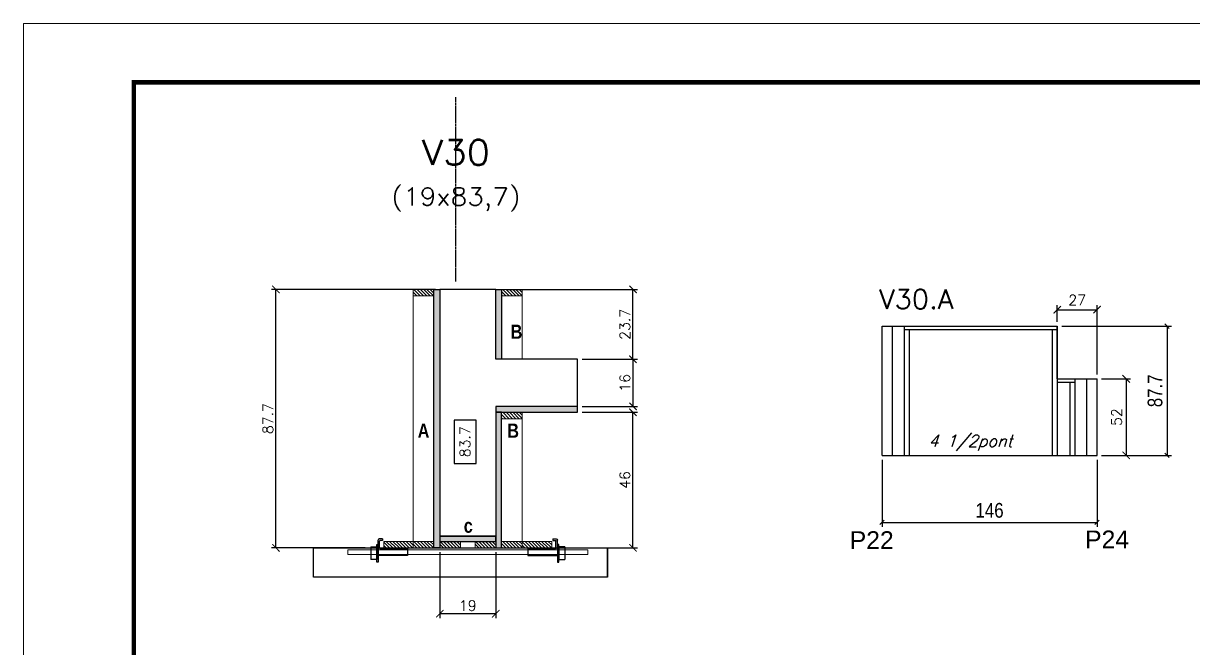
# Model space of a CAD drawing. Extents: x -10448 to -1189, y -11772 to 17235.
# Drawn here: x -10448 to -9654, y 6083 to 6507 of the extents above; entities that cross this region are included whole.
import ezdxf
from ezdxf.enums import TextEntityAlignment as Align

# ---------------------------------------------------------------- set-up
doc = ezdxf.new("R2010")
doc.units = 0
doc.linetypes.add('DASHED', pattern=[0.75, 0.5, -0.25])
doc.linetypes.add('HIDDEN', pattern=[0.375, 0.25, -0.125])
for name, color, linetype in [('5', 5, 'Continuous'), ('barrote', 251, 'Continuous'), ('COTA', 241, 'Continuous'), ('Cota Seção (2x)', 4, 'Continuous'), ('detalhes', 4, 'Continuous'), ('Painéis', 200, 'Continuous'), ('presilha', 1, 'Continuous'), ('SARR_2.2x7', 40, 'Continuous'), ('SARR_3.5x7', 81, 'Continuous'), ('texto', 7, 'Continuous'), ('Texto de Titulo', 7, 'Continuous'), ('Texto Qtd Sarr', 242, 'Continuous')]:
    doc.layers.add(name, color=color, linetype=linetype)
for name, color, linetype, lineweight in [('CONCRETO', 251, 'Continuous', 25), ('Folhas', 255, 'Continuous', 9), ('Hachura', 251, 'Continuous', 9), ('Madeira', 126, 'Continuous', 18), ('SARRAFO DE PRESSAO', 251, 'DASHED', 9), ('SCO-___-LAJ', 2, 'Continuous', 0), ('Texto Seção', 7, 'Continuous', 15)]:
    doc.layers.add(name, color=color, linetype=linetype, lineweight=lineweight)
doc.styles.add('COTA TECNICA', font='techl___.ttf', dxfattribs={"height": 10})
doc.styles.add('REGUA-120', font='ROMANS.shx', dxfattribs={"height": 15})
doc.styles.add('Romans', font='romans.shx')
doc.styles.get("Standard").update_dxf_attribs({"font": 'arial.ttf'})
doc.styles.add('TECNICA', font='techb___.ttf', dxfattribs={"height": 10})
doc.dimstyles.new('Cota Paínel', dxfattribs={"dimtxt": 7, "dimasz": 5, "dimexe": 3, "dimexo": 3, "dimgap": 3, "dimtad": 1, "dimdec": 1, "dimzin": 12, "dimdsep": 46, "dimtxsty": 'Romans', "dimblk": 'ARCHTICK', "dimcen": 0, "dimclrd": 4, "dimclre": 4, "dimclrt": 1, "dimadec": 1, "dimazin": 3, "dimtfac": 1, "dimtdec": 1, "dimtmove": 0, "dimatfit": 3, "dimldrblk": 'OBLIQUE', "dimfxl": 1, "dimtolj": 1, "dimtzin": 12, "dimarcsym": 0})
doc.dimstyles.new('Cota Seção (2x)', dxfattribs={"dimtxt": 7, "dimasz": 5, "dimexe": 3, "dimexo": 3, "dimgap": 2, "dimtad": 3, "dimdec": 1, "dimlfac": 0.5, "dimzin": 12, "dimdsep": 46, "dimtxsty": 'Romans', "dimblk": 'ARCHTICK', "dimcen": 0, "dimclrd": 4, "dimclre": 4, "dimclrt": 1, "dimadec": 1, "dimazin": 3, "dimtfac": 1, "dimtdec": 1, "dimtmove": 0, "dimatfit": 3, "dimldrblk": 'OBLIQUE', "dimfxl": 1, "dimtolj": 1, "dimtzin": 12, "dimarcsym": 0})
doc.dimstyles.new('Cota Seção interna', dxfattribs={"dimtxt": 7, "dimasz": 6, "dimexe": 0.18, "dimexo": 2, "dimgap": -4, "dimtad": 3, "dimdec": 1, "dimlfac": 0.5, "dimzin": 12, "dimdsep": 46, "dimtxsty": 'Romans', "dimblk": 'ARCHTICK', "dimcen": 0.09, "dimse1": 1, "dimse2": 1, "dimsd1": 1, "dimsd2": 1, "dimclrd": 180, "dimclre": 5, "dimclrt": 1, "dimadec": 0, "dimazin": 3, "dimtfac": 1, "dimtdec": 1, "dimtofl": 0, "dimtmove": 0, "dimatfit": 3, "dimldrblk": 'ARCHTICK', "dimfxl": 1, "dimtolj": 1, "dimtzin": 0, "dimarcsym": 0})
doc.dimstyles.new('PAINEL', dxfattribs={"dimtxt": 10, "dimasz": 3, "dimexe": 3, "dimexo": 3, "dimgap": 3, "dimtad": 1, "dimdec": 1, "dimzin": 12, "dimdsep": 46, "dimtxsty": 'COTA TECNICA', "dimblk1": 'OBLIQUE', "dimblk2": 'OBLIQUE', "dimsah": 1, "dimcen": 0.9, "dimclrd": 4, "dimclre": 4, "dimclrt": 240, "dimadec": 1, "dimazin": 3, "dimtfac": 1, "dimtdec": 1, "dimtmove": 0, "dimatfit": 3, "dimfxl": 1, "dimtolj": 1, "dimtzin": 12, "dimarcsym": 0})
pattern_1 = [(315, (12353.463, -2078.5386), (1.12253202, 1.12253202), [])]

# ---------------------------------------------------------------- blocks, each defined once
blk = doc.blocks.new('9999999999')
at = {"layer": 'Folhas'}
blk.add_lwpolyline([(98138.98, 34190.21), (99623.98, 34190.21), (99623.98, 35240.21), (98138.98, 35240.21)], close=True, dxfattribs=at)
at = {"layer": 'Folhas', "color": 30, "const_width": 3}
blk.add_lwpolyline([(98213.98, 34230.21), (99583.98, 34230.21), (99583.98, 35200.21), (98213.98, 35200.21)], close=True, dxfattribs=at)
blk = doc.blocks.new('_ArchTick')
at = {"color": 0, "linetype": 'ByBlock', "const_width": 0.15}
blk.add_lwpolyline([(-0.5, -0.5), (0.5, 0.5)], dxfattribs=at)
blk = doc.blocks.new('*D1068')
at = {"layer": 'COTA', "color": 4, "lineweight": -2, "transparency": 16777216}
for p, q in [((-10068.88, 6243.11), (-10031.28, 6243.11)), ((-10034.28, 6151.11), (-10034.28, 6243.11)), ((-10086.48, 6151.11), (-10031.28, 6151.11))]:
    blk.add_line(p, q, dxfattribs=at)
at = {"layer": 'Defpoints', "color": 0, "transparency": 16777216}
for p in [(-10071.88, 6243.11), (-10034.28, 6243.11), (-10089.48, 6151.11)]:
    blk.add_point(p, dxfattribs=at)
at = {"layer": 'COTA', "color": 4, "lineweight": -2, "transparency": 16777216, "xscale": 5, "yscale": 5, "zscale": 5}
for p, rotation in [((-10034.28, 6243.11), 90), ((-10034.28, 6151.11), 270)]:
    blk.add_blockref('_ArchTick', p, dxfattribs=dict(at, rotation=rotation))
at = {"layer": 'COTA', "color": 1, "transparency": 16777216, "insert": (-10039.78, 6197.11), "char_height": 7, "attachment_point": 5, "rotation": 90, "style": 'Romans'}
blk.add_mtext('\\A1;46', dxfattribs=at)
blk = doc.blocks.new('_Oblique')
at = {"color": 0, "linetype": 'ByBlock', "lineweight": -2}
blk.add_line((-0.5, -0.5), (0.5, 0.5), dxfattribs=at)
blk = doc.blocks.new('*D1069')
at = {"layer": 'COTA', "color": 4, "lineweight": -2, "transparency": 16777216}
for p, q in [((-10068.88, 6279.11), (-10031.28, 6279.11)), ((-10034.28, 6279.11), (-10034.28, 6247.11)), ((-10068.88, 6247.11), (-10031.28, 6247.11))]:
    blk.add_line(p, q, dxfattribs=at)
at = {"layer": 'Defpoints', "color": 0, "transparency": 16777216}
for p in [(-10071.88, 6279.11), (-10071.88, 6247.11), (-10034.28, 6247.11)]:
    blk.add_point(p, dxfattribs=at)
at = {"layer": 'COTA', "color": 4, "lineweight": -2, "transparency": 16777216, "xscale": 5, "yscale": 5, "zscale": 5}
for p, rotation in [((-10034.28, 6279.11), 90), ((-10034.28, 6247.11), 270)]:
    blk.add_blockref('_ArchTick', p, dxfattribs=dict(at, rotation=rotation))
at = {"layer": 'COTA', "color": 1, "transparency": 16777216, "insert": (-10039.78, 6263.11), "char_height": 7, "attachment_point": 5, "rotation": 90, "style": 'Romans'}
blk.add_mtext('\\A1;16', dxfattribs=at)
blk = doc.blocks.new('*D1070')
at = {"layer": 'COTA', "color": 4, "lineweight": -2, "transparency": 16777216}
for p, q in [((-10168.48, 6326.51), (-10279.75, 6326.51)), ((-10276.75, 6151.11), (-10276.75, 6326.51)), ((-10216.08, 6151.11), (-10279.75, 6151.11))]:
    blk.add_line(p, q, dxfattribs=at)
at = {"layer": 'Defpoints', "color": 0, "transparency": 16777216}
for p in [(-10276.75, 6326.51), (-10165.48, 6326.51), (-10213.08, 6151.11)]:
    blk.add_point(p, dxfattribs=at)
at = {"layer": 'COTA', "color": 4, "lineweight": -2, "transparency": 16777216, "xscale": 5, "yscale": 5, "zscale": 5}
for p, rotation in [((-10276.75, 6326.51), 90), ((-10276.75, 6151.11), 270)]:
    blk.add_blockref('_ArchTick', p, dxfattribs=dict(at, rotation=rotation))
at = {"layer": 'COTA', "color": 1, "transparency": 16777216, "insert": (-10282.25, 6238.81), "char_height": 7, "attachment_point": 5, "rotation": 90, "style": 'Romans'}
blk.add_mtext('\\A1;87.7', dxfattribs=at)
blk = doc.blocks.new('*D1071')
at = {"layer": 'Cota Seção (2x)', "color": 180, "lineweight": -2, "transparency": 16777216}
for p, q in [((-10140.83, 6237.75), (-10155.83, 6237.75)), ((-10155.83, 6237.75), (-10155.83, 6208.41)), ((-10140.83, 6208.41), (-10140.83, 6237.75)), ((-10155.83, 6208.41), (-10140.83, 6208.41))]:
    blk.add_line(p, q, dxfattribs=at)
at = {"layer": 'Defpoints', "color": 0, "transparency": 16777216}
for p in [(-10165.48, 6326.51), (-10136.83, 6326.51), (-10165.48, 6159.11)]:
    blk.add_point(p, dxfattribs=at)
at = {"layer": 'Cota Seção (2x)', "color": 1, "transparency": 16777216, "insert": (-10148.33, 6223.08), "char_height": 7, "attachment_point": 5, "rotation": 90, "style": 'Romans'}
blk.add_mtext('\\A1;83.7', dxfattribs=at)
blk = doc.blocks.new('PRESILHA METÁLICA 1')
at = {"layer": 'presilha'}
for p, q in [((0, 13), (6, 13)), ((0, 13), (0, 0)), ((6, 15.5), (7.5, 15.5)), ((6, -2.5), (6, 15.5)), ((6, 13), (6, 0)), ((7.5, 10.6), (7.5, 19.9)), ((7.5, 15.5), (7.5, -2.5)), ((12, 21), (8.6, 21)), ((9, 11.6), (9, 18.9)), ((12, 19.5), (9.6, 19.5)), ((12, 21), (12, 19.5)), ((6, 0), (0, 0)), ((37.5, 4.1), (7.5, 4.1)), ((37.5, 11), (9.6, 11)), ((37.5, 11), (37.5, 4.1)), ((7.5, -2.5), (6, -2.5))]:
    blk.add_line(p, q, dxfattribs=at)
for centre, radius, start, end in [((8.6, 19.9), 1.14, 90, 180), ((9.6, 18.9), 0.57, 90, 180), ((9.6, 11.6), 0.57, 180, 270)]:
    blk.add_arc(centre, radius, start, end, dxfattribs=at)
blk = doc.blocks.new('*D1072')
at = {"layer": 'COTA', "color": 4, "lineweight": -2, "transparency": 16777216}
for p, q in [((-10165.48, 6148.11), (-10165.48, 6103.38)), ((-10127.48, 6148.11), (-10127.48, 6103.38)), ((-10127.48, 6106.38), (-10165.48, 6106.38))]:
    blk.add_line(p, q, dxfattribs=at)
at = {"layer": 'Defpoints', "color": 0, "transparency": 16777216}
for p in [(-10165.48, 6151.11), (-10127.48, 6151.11), (-10165.48, 6106.38)]:
    blk.add_point(p, dxfattribs=at)
at = {"layer": 'COTA', "color": 4, "lineweight": -2, "transparency": 16777216, "xscale": 5, "yscale": 5, "zscale": 5, "rotation": 180}
blk.add_blockref('_ArchTick', (-10165.48, 6106.38), dxfattribs=at)
at = {"layer": 'COTA', "color": 4, "lineweight": -2, "transparency": 16777216, "xscale": 5, "yscale": 5, "zscale": 5}
blk.add_blockref('_ArchTick', (-10127.48, 6106.38), dxfattribs=at)
at = {"layer": 'COTA', "color": 1, "transparency": 16777216, "insert": (-10146.48, 6111.88), "char_height": 7, "attachment_point": 5, "style": 'Romans'}
blk.add_mtext('\\A1;19', dxfattribs=at)
blk = doc.blocks.new('*D1073')
at = {"layer": 'COTA', "color": 4, "lineweight": -2, "transparency": 16777216}
for p, q in [((-10120.48, 6326.51), (-10031.28, 6326.51)), ((-10034.28, 6279.11), (-10034.28, 6326.51)), ((-10068.88, 6279.11), (-10031.28, 6279.11))]:
    blk.add_line(p, q, dxfattribs=at)
at = {"layer": 'Defpoints', "color": 0, "transparency": 16777216}
for p in [(-10123.48, 6326.51), (-10034.28, 6326.51), (-10071.88, 6279.11)]:
    blk.add_point(p, dxfattribs=at)
at = {"layer": 'COTA', "color": 4, "lineweight": -2, "transparency": 16777216, "xscale": 5, "yscale": 5, "zscale": 5}
for p, rotation in [((-10034.28, 6326.51), 90), ((-10034.28, 6279.11), 270)]:
    blk.add_blockref('_ArchTick', p, dxfattribs=dict(at, rotation=rotation))
at = {"layer": 'COTA', "color": 1, "transparency": 16777216, "insert": (-10039.78, 6302.81), "char_height": 7, "attachment_point": 5, "rotation": 90, "style": 'Romans'}
blk.add_mtext('\\A1;23.7', dxfattribs=at)
blk = doc.blocks.new('titulo1')
at = {"layer": 'Defpoints', "color": 252, "linetype": 'HIDDEN', "ltscale": 2}
blk.add_line((0, 0), (0, 125), dxfattribs=at)
at = {"layer": 'Defpoints', "style": 'Romans', "oblique": 15}
blk.add_attdef('FOLHA', text='', height=10, dxfattribs=at).set_placement((0, 15.58), align=Align.MIDDLE_CENTER)
at = {"layer": 'Texto Qtd Sarr', "color": 3, "style": 'Romans', "oblique": 15}
for tag, height, p in [('TITULO', 17, (0, 71.45)), ('SEÇÃO', 12, (0, 41.55))]:
    blk.add_attdef(tag, text='', height=height, dxfattribs=at).set_placement(p, align=Align.MIDDLE_CENTER)
blk = doc.blocks.new('*D1075')
at = {"layer": 'COTA', "color": 4, "linetype": 'ByBlock', "lineweight": -2, "transparency": 16777216}
for p, q in [((-9865.11, 6210.85), (-9865.11, 6165.39)), ((-9719.11, 6210.85), (-9719.11, 6165.39)), ((-9865.11, 6168.39), (-9719.11, 6168.39))]:
    blk.add_line(p, q, dxfattribs=at)
at = {"layer": 'Defpoints', "color": 0, "linetype": 'ByBlock', "transparency": 16777216}
for p in [(-9865.11, 6213.85), (-9719.11, 6213.85), (-9719.11, 6168.39)]:
    blk.add_point(p, dxfattribs=at)
at = {"layer": 'COTA', "color": 4, "linetype": 'ByBlock', "lineweight": -2, "transparency": 16777216, "xscale": 3, "yscale": 3, "zscale": 3, "rotation": 180}
blk.add_blockref('_Oblique', (-9865.11, 6168.39), dxfattribs=at)
at = {"layer": 'COTA', "color": 4, "linetype": 'ByBlock', "lineweight": -2, "transparency": 16777216, "xscale": 3, "yscale": 3, "zscale": 3}
blk.add_blockref('_Oblique', (-9719.11, 6168.39), dxfattribs=at)
at = {"layer": 'COTA', "color": 240, "linetype": 'ByBlock', "transparency": 16777216, "insert": (-9792.11, 6176.5), "char_height": 10, "attachment_point": 5, "style": 'COTA TECNICA'}
blk.add_mtext('\\A1;146', dxfattribs=at)
blk = doc.blocks.new('*D1074')
at = {"layer": 'COTA', "color": 4, "linetype": 'ByBlock', "lineweight": -2, "transparency": 16777216}
for p, q in [((-9743.11, 6301.55), (-9668.59, 6301.55)), ((-9671.59, 6301.55), (-9671.59, 6213.85)), ((-9716.11, 6213.85), (-9668.59, 6213.85))]:
    blk.add_line(p, q, dxfattribs=at)
at = {"layer": 'Defpoints', "color": 0, "linetype": 'ByBlock', "transparency": 16777216}
for p in [(-9746.11, 6301.55), (-9719.11, 6213.85), (-9671.59, 6213.85)]:
    blk.add_point(p, dxfattribs=at)
at = {"layer": 'COTA', "color": 4, "linetype": 'ByBlock', "lineweight": -2, "transparency": 16777216, "xscale": 3, "yscale": 3, "zscale": 3}
for p, rotation in [((-9671.59, 6301.55), 90), ((-9671.59, 6213.85), 270)]:
    blk.add_blockref('_Oblique', p, dxfattribs=dict(at, rotation=rotation))
at = {"layer": 'COTA', "color": 240, "linetype": 'ByBlock', "transparency": 16777216, "insert": (-9679.68, 6257.7), "char_height": 10, "attachment_point": 5, "rotation": 90, "style": 'COTA TECNICA'}
blk.add_mtext('\\A1;87.7', dxfattribs=at)
blk = doc.blocks.new('*D1237')
at = {"layer": 'COTA', "color": 4, "lineweight": -2, "transparency": 16777216}
for p, q in [((-9716.11, 6265.85), (-9696.31, 6265.85)), ((-9699.31, 6265.85), (-9699.31, 6213.85)), ((-9716.11, 6213.85), (-9696.31, 6213.85))]:
    blk.add_line(p, q, dxfattribs=at)
at = {"layer": 'Defpoints', "color": 0, "transparency": 16777216}
for p in [(-9719.11, 6265.85), (-9719.11, 6213.85), (-9699.31, 6213.85)]:
    blk.add_point(p, dxfattribs=at)
at = {"layer": 'COTA', "color": 4, "lineweight": -2, "transparency": 16777216, "xscale": 5, "yscale": 5, "zscale": 5}
for p, rotation in [((-9699.31, 6265.85), 90), ((-9699.31, 6213.85), 270)]:
    blk.add_blockref('_ArchTick', p, dxfattribs=dict(at, rotation=rotation))
at = {"layer": 'COTA', "color": 1, "transparency": 16777216, "insert": (-9705.81, 6239.85), "char_height": 7, "attachment_point": 5, "rotation": 90, "style": 'Romans'}
blk.add_mtext('\\A1;52', dxfattribs=at)
blk = doc.blocks.new('*D1241')
at = {"layer": 'COTA', "color": 4, "lineweight": -2, "transparency": 16777216}
for p, q in [((-9746.11, 6304.55), (-9746.11, 6315.75)), ((-9719.11, 6268.85), (-9719.11, 6315.75)), ((-9746.11, 6312.75), (-9719.11, 6312.75))]:
    blk.add_line(p, q, dxfattribs=at)
at = {"layer": 'Defpoints', "color": 0, "transparency": 16777216}
for p in [(-9719.11, 6312.75), (-9746.11, 6301.55), (-9719.11, 6265.85)]:
    blk.add_point(p, dxfattribs=at)
at = {"layer": 'COTA', "color": 4, "lineweight": -2, "transparency": 16777216, "xscale": 5, "yscale": 5, "zscale": 5, "rotation": 180}
blk.add_blockref('_ArchTick', (-9746.11, 6312.75), dxfattribs=at)
at = {"layer": 'COTA', "color": 4, "lineweight": -2, "transparency": 16777216, "xscale": 5, "yscale": 5, "zscale": 5}
blk.add_blockref('_ArchTick', (-9719.11, 6312.75), dxfattribs=at)
at = {"layer": 'COTA', "color": 1, "transparency": 16777216, "insert": (-9732.61, 6319.25), "char_height": 7, "attachment_point": 5, "style": 'Romans'}
blk.add_mtext('\\A1;27', dxfattribs=at)

msp = doc.modelspace()

# ---------------------------------------------------------------- hatches: boundary and pattern name
at = {"layer": 'Hachura'}
h = msp.add_hatch(dxfattribs=at)
h.set_pattern_fill('ANSI31', color=256, scale=0.5, angle=270, style=0)
h.set_pattern_definition([(315, (12347.463, -1907.5386), (1.12253202, 1.12253202), [])])
h.paths.add_polyline_path([(-10169.48, 6322.11), (-10169.48, 6326.51), (-10183.48, 6326.51), (-10183.48, 6322.11)])
h = msp.add_hatch(color=256, dxfattribs=at)
h.dxf.hatch_style = 1
h.paths.add_polyline_path([(-10169.48, 6326.51), (-10165.48, 6326.51), (-10165.48, 6151.11), (-10169.48, 6151.11)])
h = msp.add_hatch(color=256, dxfattribs=at)
h.dxf.hatch_style = 1
h.paths.add_polyline_path([(-10127.48, 6326.51), (-10123.48, 6326.51), (-10123.48, 6279.11), (-10127.48, 6279.11)])
h = msp.add_hatch(dxfattribs=at)
h.set_pattern_fill('ANSI31', color=256, scale=0.5, angle=270, style=0)
h.set_pattern_definition([(315, (12356.263, -1907.5386), (1.12253202, 1.12253202), [])])
h.paths.add_polyline_path([(-10123.48, 6322.11), (-10123.48, 6326.51), (-10109.48, 6326.51), (-10109.48, 6322.11)])
h = msp.add_hatch(color=256, dxfattribs=at)
h.dxf.hatch_style = 1
h.paths.add_polyline_path([(-10071.88, 6243.11), (-10071.88, 6247.11), (-10127.48, 6247.11), (-10127.48, 6243.11)])
h = msp.add_hatch(color=256, dxfattribs=at)
h.dxf.hatch_style = 1
h.paths.add_polyline_path([(-10123.48, 6243.11), (-10127.48, 6243.11), (-10127.48, 6151.11), (-10123.48, 6151.11)])
h = msp.add_hatch(dxfattribs=at)
h.set_pattern_fill('ANSI31', color=256, scale=0.5, angle=270, style=0)
h.set_pattern_definition([(315, (12356.263, -1990.9386), (1.12253202, 1.12253202), [])])
h.paths.add_polyline_path([(-10123.48, 6238.71), (-10123.48, 6243.11), (-10109.48, 6243.11), (-10109.48, 6238.71)])
h = msp.add_hatch(dxfattribs=at)
h.set_pattern_fill('ANSI31', color=256, scale=0.5, angle=270, style=0)
h.set_pattern_definition(pattern_1)
h.paths.add_polyline_path([(-10203.48, 6151.11), (-10203.48, 6155.51), (-10183.48, 6155.51), (-10183.48, 6151.11)])
h = msp.add_hatch(dxfattribs=at)
h.set_pattern_fill('ANSI31', color=256, scale=0.5, angle=270, style=0)
h.set_pattern_definition([(315, (12347.463, -2078.5386), (1.12253202, 1.12253202), [])])
h.paths.add_polyline_path([(-10169.48, 6151.11), (-10169.48, 6155.51), (-10183.48, 6155.51), (-10183.48, 6151.11)])
h = msp.add_hatch(color=256, dxfattribs=at)
h.dxf.hatch_style = 1
h.paths.add_polyline_path([(-10127.48, 6155.51), (-10127.48, 6159.11), (-10165.48, 6159.11), (-10165.48, 6155.51)])
h = msp.add_hatch(dxfattribs=at)
h.set_pattern_fill('ANSI31', color=256, scale=0.5, angle=270, style=0)
h.set_pattern_definition([(315, (12329.463, -2078.5386), (1.12253202, 1.12253202), [])])
h.paths.add_polyline_path([(-10151.48, 6151.11), (-10151.48, 6155.51), (-10165.48, 6155.51), (-10165.48, 6151.11)])
h = msp.add_hatch(dxfattribs=at)
h.set_pattern_fill('ANSI31', color=256, scale=0.5, angle=270, style=0)
h.set_pattern_definition([(315, (12353.463, -2078.5386), (1.12253202, 1.12253202), [])])
h.paths.add_polyline_path([(-10127.48, 6151.11), (-10127.48, 6155.51), (-10141.48, 6155.51), (-10141.48, 6151.11)])
h = msp.add_hatch(dxfattribs=at)
h.set_pattern_fill('ANSI31', color=256, scale=0.5, angle=270, style=0)
h.set_pattern_definition([(315, (12356.263, -2078.5386), (1.12253202, 1.12253202), [])])
h.paths.add_polyline_path([(-10123.48, 6151.11), (-10123.48, 6155.51), (-10109.48, 6155.51), (-10109.48, 6151.11)])
h = msp.add_hatch(dxfattribs=at)
h.set_pattern_fill('ANSI31', color=256, scale=0.5, angle=270, style=0)
h.set_pattern_definition(pattern_1)
h.paths.add_polyline_path([(-10089.48, 6151.11), (-10089.48, 6155.51), (-10109.48, 6155.51), (-10109.48, 6151.11)])

# ---------------------------------------------------------------- linework, layer by layer
at = {"layer": 'barrote'}
msp.add_lwpolyline([(-10051.63, 6131.11), (-10251.21, 6131.11), (-10251.21, 6151.11), (-10051.63, 6151.11)], close=True, dxfattribs=at)
at = {"layer": 'CONCRETO'}
for p, q in [((-10127.48, 6326.51), (-10165.48, 6326.51)), ((-10165.48, 6326.51), (-10165.48, 6294.51)), ((-10165.48, 6294.51), (-10165.48, 6159.11)), ((-10071.88, 6279.11), (-10127.48, 6279.11)), ((-10071.88, 6247.11), (-10071.88, 6279.11)), ((-10071.88, 6247.11), (-10127.48, 6247.11)), ((-10127.48, 6247.11), (-10127.48, 6159.11)), ((-10165.48, 6159.11), (-10127.48, 6159.11)), ((-10183.48, 6151.11), (-10183.48, 6151.11)), ((-10165.48, 6151.11), (-10165.48, 6151.11)), ((-10109.48, 6151.11), (-10109.48, 6151.11))]:
    msp.add_line(p, q, dxfattribs=at)
at = {"layer": 'detalhes', "color": 250}
msp.add_line((-10051.63, 6131.11), (-10051.63, 6151.11), dxfattribs=at)
at = {"layer": 'Madeira'}
for points in [[(-10169.48, 6322.11), (-10169.48, 6326.51), (-10183.48, 6326.51), (-10183.48, 6322.11)], [(-10169.48, 6326.51), (-10183.48, 6326.51), (-10183.48, 6151.11), (-10169.48, 6151.11)], [(-10123.48, 6322.11), (-10123.48, 6326.51), (-10109.48, 6326.51), (-10109.48, 6322.11)], [(-10123.48, 6326.51), (-10109.48, 6326.51), (-10109.48, 6279.11), (-10123.48, 6279.11)], [(-10123.48, 6238.71), (-10123.48, 6243.11), (-10109.48, 6243.11), (-10109.48, 6238.71)], [(-10123.48, 6243.11), (-10109.48, 6243.11), (-10109.48, 6151.11), (-10123.48, 6151.11)], [(-10203.48, 6151.11), (-10203.48, 6155.51), (-10183.48, 6155.51), (-10183.48, 6151.11)], [(-10169.48, 6151.11), (-10169.48, 6155.51), (-10183.48, 6155.51), (-10183.48, 6151.11)], [(-10151.48, 6151.11), (-10151.48, 6155.51), (-10165.48, 6155.51), (-10165.48, 6151.11)], [(-10127.48, 6151.11), (-10127.48, 6155.51), (-10141.48, 6155.51), (-10141.48, 6151.11)], [(-10123.48, 6151.11), (-10123.48, 6155.51), (-10109.48, 6155.51), (-10109.48, 6151.11)], [(-10089.48, 6151.11), (-10089.48, 6155.51), (-10109.48, 6155.51), (-10109.48, 6151.11)]]:
    msp.add_lwpolyline(points, close=True, dxfattribs=at)
at = {"layer": 'Painéis', "linetype": 'ByBlock'}
for p, q in [((-9865.11, 6301.55), (-9746.11, 6301.55)), ((-9865.11, 6213.85), (-9865.11, 6301.55)), ((-9746.11, 6265.85), (-9746.11, 6301.55)), ((-9746.11, 6265.85), (-9719.11, 6265.85)), ((-9719.11, 6213.85), (-9719.11, 6265.85)), ((-9865.11, 6213.85), (-9719.11, 6213.85))]:
    msp.add_line(p, q, dxfattribs=at)
at = {"layer": 'Painéis'}
for points in [[(-10169.48, 6326.51), (-10165.48, 6326.51), (-10165.48, 6151.11), (-10169.48, 6151.11)], [(-10127.48, 6326.51), (-10123.48, 6326.51), (-10123.48, 6279.11), (-10127.48, 6279.11)], [(-10071.88, 6243.11), (-10071.88, 6247.11), (-10127.48, 6247.11), (-10127.48, 6243.11)], [(-10123.48, 6243.11), (-10127.48, 6243.11), (-10127.48, 6151.11), (-10123.48, 6151.11)], [(-10127.48, 6155.51), (-10127.48, 6159.11), (-10165.48, 6159.11), (-10165.48, 6155.51)]]:
    msp.add_lwpolyline(points, close=True, dxfattribs=at)
at = {"layer": 'SARR_2.2x7', "linetype": 'Continuous'}
for p, q in [((-9858.11, 6213.85), (-9858.11, 6301.55)), ((-9850.11, 6299.35), (-9746.11, 6299.35)), ((-9726.11, 6213.85), (-9726.11, 6265.85)), ((-9746.11, 6263.65), (-9734.11, 6263.65))]:
    msp.add_line(p, q, dxfattribs=at)
at = {"layer": 'SARR_3.5x7'}
for p, q in [((-9850.11, 6301.55), (-9850.11, 6213.85)), ((-9846.61, 6299.35), (-9846.61, 6213.85)), ((-9749.61, 6299.35), (-9749.61, 6213.85)), ((-9746.11, 6301.55), (-9746.11, 6213.85)), ((-9734.11, 6265.85), (-9734.11, 6213.85)), ((-9737.61, 6263.65), (-9737.61, 6213.85)), ((-9850.11, 6213.85), (-9846.61, 6213.85)), ((-9749.61, 6213.85), (-9746.11, 6213.85))]:
    msp.add_line(p, q, dxfattribs=at)
at = {"layer": 'SCO-___-LAJ', "color": 1}
msp.add_lwpolyline([(-10065.03, 6149.77), (-10227.94, 6149.77), (-10227.94, 6146.57), (-10065.03, 6146.57)], close=True, dxfattribs=at)

# ---------------------------------------------------------------- block references
at = {"layer": 'presilha', "yscale": 0.6666666666666666, "zscale": 0.6666666666666666}
for p, xscale in [((-10212.35, 6143.14), 0.6666666666666666), ((-10080.62, 6143.14), -0.6666666666666666)]:
    msp.add_blockref('PRESILHA METÁLICA 1', p, dxfattribs=dict(at, xscale=xscale))
at = {"layer": 'SARRAFO DE PRESSAO', "color": 6, "linetype": 'ByBlock'}
msp.add_blockref('9999999999', (-108587.26, -28733.15), dxfattribs=at)
at = {"layer": 'Texto Seção'}
ref = msp.add_blockref('titulo1', (-10154.49, 6331.98), dxfattribs=dict(at, xscale=-1))
ref.add_attrib('TITULO', 'V30', dxfattribs={"layer": 'Texto de Titulo', "color": 7, "height": 17, "style": 'Romans', "width": 1.1}).set_placement((-10154.49, 6419.48), align=Align.MIDDLE_CENTER)
ref.add_attrib('SEÇÃO', '(19x83,7)', dxfattribs={"layer": 'Texto de Titulo', "color": 7, "height": 12, "style": 'Romans', "width": 1.1}).set_placement((-10154.49, 6389.48), align=Align.MIDDLE_CENTER)

# ---------------------------------------------------------------- texts
at = {"layer": '5', "linetype": 'Continuous'}
for s, rotation, p in [('P22', 0.00004, (-9887.03, 6150.38)), ('P24', 359.99996, (-9727.2, 6150.86))]:
    msp.add_text(s, height=12, rotation=rotation, dxfattribs=at).set_placement(p)
at = {"layer": 'detalhes', "style": 'TECNICA'}
for s, p in [('B', (-10117.37, 6292.98)), ('A', (-10180.49, 6225.83)), ('B', (-10119.65, 6225.84)), ('c', (-10149.19, 6161.34))]:
    msp.add_text(s, height=9.6, dxfattribs=at).set_placement(p)
at = {"layer": 'texto', "color": 2, "insert": (-9805.19, 6222.38), "char_height": 8, "attachment_point": 5, "style": 'Romans'}
msp.add_mtext('{\\Q19;\\C256;4 1/2pont}', dxfattribs=at)
at = {"layer": 'Texto Seção', "style": 'REGUA-120', "width": 1.05}
msp.add_text('V30.A', height=13, dxfattribs=at).set_placement((-9867.11, 6313.41))

# ---------------------------------------------------------------- dimensions: what is measured, and where the dimension line sits
at = {"layer": 'COTA'}
for base, p1, p2, angle, dimstyle, picture, middle in [((-10276.75, 6326.51), (-10213.08, 6151.11), (-10165.48, 6326.51), 90, 'Cota Seção (2x)', '*D1070', (-10282.25, 6238.81)), ((-10034.28, 6326.51), (-10071.88, 6279.11), (-10123.48, 6326.51), 90, 'Cota Seção (2x)', '*D1073', (-10039.78, 6302.81)), ((-10034.28, 6247.11), (-10071.88, 6279.11), (-10071.88, 6247.11), 90, 'Cota Seção (2x)', '*D1069', (-10039.78, 6263.11)), ((-9699.31, 6213.85), (-9719.11, 6265.85), (-9719.11, 6213.85), 90, 'Cota Paínel', '*D1237', (-9705.81, 6239.85)), ((-10034.28, 6243.11), (-10089.48, 6151.11), (-10071.88, 6243.11), 90, 'Cota Seção (2x)', '*D1068', (-10039.78, 6197.11)), ((-10165.48, 6106.38), (-10127.48, 6151.11), (-10165.48, 6151.11), 180, 'Cota Seção (2x)', '*D1072', (-10146.48, 6111.88))]:
    dim = msp.add_linear_dim(base=base, p1=p1, p2=p2, angle=angle, dimstyle=dimstyle, dxfattribs=at)
    dim.commit()
    dim.dimension.update_dxf_attribs({"geometry": picture, "text_midpoint": middle})
dim = msp.add_linear_dim(base=(-9719.11, 6312.75), p1=(-9746.11, 6301.55), p2=(-9719.11, 6265.85), dimstyle='Cota Paínel', dxfattribs=at)
dim.commit()
dim.dimension.update_dxf_attribs({"geometry": '*D1241', "text_midpoint": (-9732.61, 6319.25)})
at = {"layer": 'COTA', "linetype": 'ByBlock'}
dim = msp.add_linear_dim(base=(-9671.59, 6213.85), p1=(-9746.11, 6301.55), p2=(-9719.11, 6213.85), angle=90, dimstyle='PAINEL', dxfattribs=at)
dim.commit()
dim.dimension.update_dxf_attribs({"geometry": '*D1074', "text_midpoint": (-9679.68, 6257.7)})
dim = msp.add_linear_dim(base=(-9719.11, 6168.39), p1=(-9865.11, 6213.85), p2=(-9719.11, 6213.85), dimstyle='PAINEL', dxfattribs=at)
dim.commit()
dim.dimension.update_dxf_attribs({"geometry": '*D1075', "text_midpoint": (-9792.11, 6176.5)})
at = {"layer": 'Cota Seção (2x)'}
dim = msp.add_linear_dim(base=(-10136.83, 6326.51), p1=(-10165.48, 6159.11), p2=(-10165.48, 6326.51), angle=90, dimstyle='Cota Seção interna', dxfattribs=at)
dim.commit()
dim.dimension.update_dxf_attribs({"geometry": '*D1071', "text_midpoint": (-10136.83, 6223.08), "dimtype": 160})

doc.saveas('drawing.dxf')
